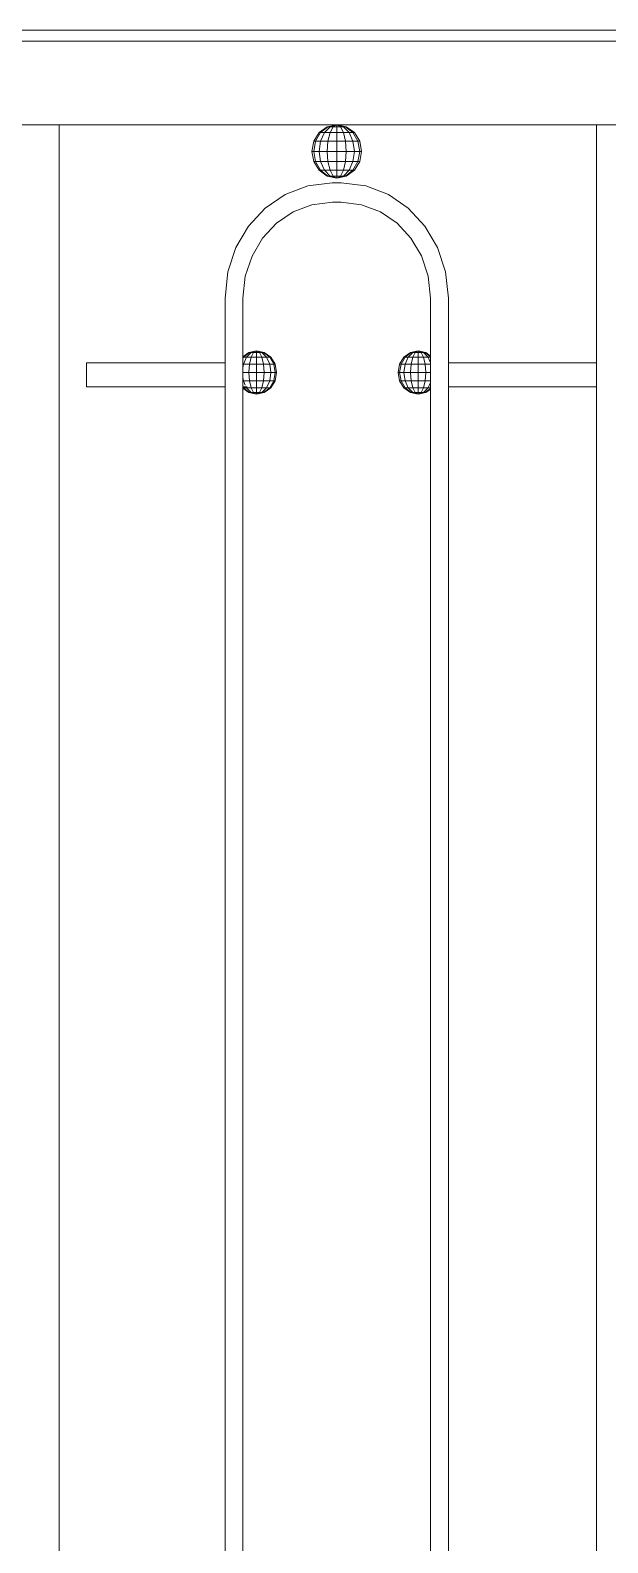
# Model space of a CAD drawing. Header units: millimetres. Extents: x 1832547 to 2001569, y -558009 to -417808.
# Drawn here: x 1952259 to 1952503, y -523340 to -522700 of the extents above; entities that cross this region are included whole.
import ezdxf

# ---------------------------------------------------------------- set-up
doc = ezdxf.new("R2010")
doc.units = ezdxf.units.MM
doc.header["$MEASUREMENT"] = 0
doc.layers.add('CA_manh 08', color=8, linetype='CONTINUOUS', lineweight=9)

msp = doc.modelspace()

# ---------------------------------------------------------------- linework, layer by layer
at = {"layer": 'CA_manh 08'}
for p, q in [((1954544.86, -522700.23), (1949274.75, -522700.23)), ((1949274.75, -522704.81), (1954544.86, -522704.81)), ((1950849.1, -522740.23), (1953667.69, -522740.23)), ((1952271.14, -522740.23), (1952271.14, -523473.59)), ((1952388.67, -522740.23), (1952271.14, -522740.23)), ((1952381.24, -522743.53), (1952384.65, -522741.09)), ((1952381.8, -522743.53), (1952384.95, -522741.09)), ((1952383.41, -522743.53), (1952385.83, -522741.09)), ((1952384.65, -522741.09), (1952388.67, -522740.23)), ((1952384.95, -522741.09), (1952384.65, -522741.09)), ((1952384.95, -522741.09), (1952388.67, -522740.23)), ((1952385.83, -522741.09), (1952384.95, -522741.09)), ((1952385.83, -522741.09), (1952388.67, -522740.23)), ((1952387.13, -522741.09), (1952385.83, -522741.09)), ((1952385.83, -522743.53), (1952387.13, -522741.09)), ((1952387.13, -522741.09), (1952388.67, -522740.23)), ((1952388.67, -522741.09), (1952387.13, -522741.09)), ((1952388.67, -522740.23), (1952388.67, -522741.09)), ((1952390.21, -522741.09), (1952388.67, -522740.23)), ((1952391.52, -522741.09), (1952388.67, -522740.23)), ((1952392.39, -522741.09), (1952388.67, -522740.23)), ((1952392.7, -522741.09), (1952388.67, -522740.23)), ((1952498.69, -522740.23), (1952388.67, -522740.23)), ((1952388.67, -522741.09), (1952390.21, -522741.09)), ((1952388.67, -522741.09), (1952388.67, -522743.53)), ((1952390.21, -522741.09), (1952391.52, -522741.09)), ((1952391.52, -522743.53), (1952390.21, -522741.09)), ((1952391.52, -522741.09), (1952392.39, -522741.09)), ((1952393.93, -522743.53), (1952391.52, -522741.09)), ((1952392.39, -522741.09), (1952392.7, -522741.09)), ((1952395.54, -522743.53), (1952392.39, -522741.09)), ((1952396.11, -522743.53), (1952392.7, -522741.09)), ((1952508.14, -522740.23), (1952498.69, -522740.23)), ((1952498.69, -522841), (1952498.69, -522740.23)), ((1952378.16, -522751.52), (1952378.96, -522747.2)), ((1952378.96, -522747.2), (1952381.24, -522743.53)), ((1952379.7, -522747.2), (1952378.96, -522747.2)), ((1952378.96, -522751.52), (1952379.7, -522747.2)), ((1952379.7, -522747.2), (1952381.8, -522743.53)), ((1952381.8, -522747.2), (1952379.7, -522747.2)), ((1952381.8, -522743.53), (1952381.24, -522743.53)), ((1952381.24, -522751.52), (1952381.8, -522747.2)), ((1952383.41, -522743.53), (1952381.8, -522743.53)), ((1952381.8, -522747.2), (1952383.41, -522743.53)), ((1952384.95, -522747.2), (1952381.8, -522747.2)), ((1952385.83, -522743.53), (1952383.41, -522743.53)), ((1952384.65, -522751.52), (1952384.95, -522747.2)), ((1952384.95, -522747.2), (1952385.83, -522743.53)), ((1952388.67, -522747.2), (1952384.95, -522747.2)), ((1952388.67, -522743.53), (1952385.83, -522743.53)), ((1952391.52, -522743.53), (1952388.67, -522743.53)), ((1952388.67, -522743.53), (1952388.67, -522747.2)), ((1952392.39, -522747.2), (1952388.67, -522747.2)), ((1952388.67, -522747.2), (1952388.67, -522751.52)), ((1952393.93, -522743.53), (1952391.52, -522743.53)), ((1952392.39, -522747.2), (1952391.52, -522743.53)), ((1952395.54, -522747.2), (1952392.39, -522747.2)), ((1952392.7, -522751.52), (1952392.39, -522747.2)), ((1952395.54, -522743.53), (1952393.93, -522743.53)), ((1952395.54, -522747.2), (1952393.93, -522743.53)), ((1952396.11, -522743.53), (1952395.54, -522743.53)), ((1952397.65, -522747.2), (1952395.54, -522743.53)), ((1952397.65, -522747.2), (1952395.54, -522747.2)), ((1952396.11, -522751.52), (1952395.54, -522747.2)), ((1952398.39, -522747.2), (1952396.11, -522743.53)), ((1952398.39, -522747.2), (1952397.65, -522747.2)), ((1952398.39, -522751.52), (1952397.65, -522747.2)), ((1952399.19, -522751.52), (1952398.39, -522747.2)), ((1952378.96, -522751.52), (1952378.16, -522751.52)), ((1952378.96, -522755.84), (1952378.16, -522751.52)), ((1952381.24, -522751.52), (1952378.96, -522751.52)), ((1952379.7, -522755.84), (1952378.96, -522751.52)), ((1952384.65, -522751.52), (1952381.24, -522751.52)), ((1952381.8, -522755.84), (1952381.24, -522751.52)), ((1952388.67, -522751.52), (1952384.65, -522751.52)), ((1952384.95, -522755.84), (1952384.65, -522751.52)), ((1952392.7, -522751.52), (1952388.67, -522751.52)), ((1952388.67, -522751.52), (1952388.67, -522755.84)), ((1952392.39, -522755.84), (1952392.7, -522751.52)), ((1952396.11, -522751.52), (1952392.7, -522751.52)), ((1952395.54, -522755.84), (1952396.11, -522751.52)), ((1952398.39, -522751.52), (1952396.11, -522751.52)), ((1952397.65, -522755.84), (1952398.39, -522751.52)), ((1952399.19, -522751.52), (1952398.39, -522751.52)), ((1952398.39, -522755.84), (1952399.19, -522751.52)), ((1952379.7, -522755.84), (1952378.96, -522755.84)), ((1952381.24, -522759.51), (1952378.96, -522755.84)), ((1952381.8, -522755.84), (1952379.7, -522755.84)), ((1952381.8, -522759.51), (1952379.7, -522755.84)), ((1952381.8, -522759.51), (1952381.24, -522759.51)), ((1952384.65, -522761.96), (1952381.24, -522759.51)), ((1952384.95, -522755.84), (1952381.8, -522755.84)), ((1952383.41, -522759.51), (1952381.8, -522755.84)), ((1952383.41, -522759.51), (1952381.8, -522759.51)), ((1952384.95, -522761.96), (1952381.8, -522759.51)), ((1952385.83, -522759.51), (1952383.41, -522759.51)), ((1952385.83, -522761.96), (1952383.41, -522759.51)), ((1952388.67, -522755.84), (1952384.95, -522755.84)), ((1952385.83, -522759.51), (1952384.95, -522755.84)), ((1952388.67, -522759.51), (1952385.83, -522759.51)), ((1952387.13, -522761.96), (1952385.83, -522759.51)), ((1952392.39, -522755.84), (1952388.67, -522755.84)), ((1952388.67, -522755.84), (1952388.67, -522759.51)), ((1952391.52, -522759.51), (1952388.67, -522759.51)), ((1952388.67, -522759.51), (1952388.67, -522761.96)), ((1952390.21, -522761.96), (1952391.52, -522759.51)), ((1952391.52, -522759.51), (1952392.39, -522755.84)), ((1952393.93, -522759.51), (1952391.52, -522759.51)), ((1952391.52, -522761.96), (1952393.93, -522759.51)), ((1952395.54, -522755.84), (1952392.39, -522755.84)), ((1952392.39, -522761.96), (1952395.54, -522759.51)), ((1952392.7, -522761.96), (1952396.11, -522759.51)), ((1952393.93, -522759.51), (1952395.54, -522755.84)), ((1952395.54, -522759.51), (1952393.93, -522759.51)), ((1952397.65, -522755.84), (1952395.54, -522755.84)), ((1952395.54, -522759.51), (1952397.65, -522755.84)), ((1952396.11, -522759.51), (1952395.54, -522759.51)), ((1952396.11, -522759.51), (1952398.39, -522755.84)), ((1952398.39, -522755.84), (1952397.65, -522755.84)), ((1952376.38, -522766.14), (1952366.83, -522769.81)), ((1952386.78, -522764.85), (1952376.38, -522766.14)), ((1952384.95, -522761.96), (1952384.65, -522761.96)), ((1952388.67, -522762.82), (1952384.65, -522761.96)), ((1952385.83, -522761.96), (1952384.95, -522761.96)), ((1952388.67, -522762.82), (1952384.95, -522761.96)), ((1952387.13, -522761.96), (1952385.83, -522761.96)), ((1952388.67, -522762.82), (1952385.83, -522761.96)), ((1952390.57, -522764.85), (1952386.78, -522764.85)), ((1952388.67, -522761.96), (1952387.13, -522761.96)), ((1952388.67, -522762.82), (1952387.13, -522761.96)), ((1952390.21, -522761.96), (1952388.67, -522761.96)), ((1952388.67, -522761.96), (1952388.67, -522762.82)), ((1952388.67, -522762.82), (1952392.7, -522761.96)), ((1952388.67, -522762.82), (1952392.39, -522761.96)), ((1952388.67, -522762.82), (1952391.52, -522761.96)), ((1952388.67, -522762.82), (1952390.21, -522761.96)), ((1952391.52, -522761.96), (1952390.21, -522761.96)), ((1952400.97, -522766.14), (1952390.57, -522764.85)), ((1952392.39, -522761.96), (1952391.52, -522761.96)), ((1952392.39, -522761.96), (1952392.7, -522761.96)), ((1952410.52, -522769.81), (1952400.97, -522766.14)), ((1952366.83, -522769.81), (1952358.4, -522775.57)), ((1952378.14, -522774.06), (1952386.82, -522772.98)), ((1952386.82, -522772.98), (1952390.54, -522772.98)), ((1952390.54, -522772.98), (1952399.21, -522774.06)), ((1952418.95, -522775.57), (1952410.52, -522769.81)), ((1952358.4, -522775.57), (1952351.36, -522783.13)), ((1952363.14, -522781.92), (1952370.17, -522777.12)), ((1952370.17, -522777.12), (1952378.14, -522774.06)), ((1952399.21, -522774.06), (1952407.18, -522777.12)), ((1952407.18, -522777.12), (1952414.21, -522781.92)), ((1952425.99, -522783.13), (1952418.95, -522775.57)), ((1952351.36, -522783.13), (1952346, -522792.18)), ((1952357.27, -522788.23), (1952363.14, -522781.92)), ((1952414.21, -522781.92), (1952420.08, -522788.22)), ((1952431.35, -522792.18), (1952425.99, -522783.13)), ((1952346, -522792.18), (1952342.58, -522802.45)), ((1952352.8, -522795.78), (1952357.27, -522788.23)), ((1952420.08, -522788.22), (1952424.55, -522795.77)), ((1952434.77, -522802.45), (1952431.35, -522792.18)), ((1952349.95, -522804.34), (1952352.8, -522795.78)), ((1952424.55, -522795.77), (1952427.4, -522804.33)), ((1952342.58, -522802.45), (1952341.38, -522813.62)), ((1952348.95, -522813.65), (1952349.95, -522804.34)), ((1952427.4, -522804.33), (1952428.4, -522813.65)), ((1952435.97, -522813.62), (1952434.77, -522802.45)), ((1952341.38, -522841), (1952341.38, -522813.62)), ((1952348.95, -522813.65), (1952348.95, -522838.46)), ((1952428.4, -522838.1), (1952428.4, -522813.65)), ((1952435.97, -522813.62), (1952435.97, -522841)), ((1952348.95, -522838.46), (1952351.45, -522836.67)), ((1952349.14, -522838.65), (1952351.69, -522836.67)), ((1952350.45, -522838.65), (1952352.4, -522836.67)), ((1952351.45, -522836.67), (1952354.7, -522835.97)), ((1952351.69, -522836.67), (1952351.45, -522836.67)), ((1952351.69, -522836.67), (1952354.7, -522835.97)), ((1952352.4, -522836.67), (1952351.69, -522836.67)), ((1952352.4, -522836.67), (1952354.7, -522835.97)), ((1952353.46, -522836.67), (1952352.4, -522836.67)), ((1952352.4, -522838.65), (1952353.46, -522836.67)), ((1952353.46, -522836.67), (1952354.7, -522835.97)), ((1952354.7, -522836.67), (1952353.46, -522836.67)), ((1952354.7, -522835.97), (1952354.7, -522836.67)), ((1952355.95, -522836.67), (1952354.7, -522835.97)), ((1952357.96, -522836.67), (1952354.7, -522835.97)), ((1952357.71, -522836.67), (1952354.7, -522835.97)), ((1952357.01, -522836.67), (1952354.7, -522835.97)), ((1952354.7, -522836.67), (1952355.95, -522836.67)), ((1952354.7, -522836.67), (1952354.7, -522838.65)), ((1952357.01, -522836.67), (1952355.95, -522836.67)), ((1952357.01, -522838.65), (1952355.95, -522836.67)), ((1952357.71, -522836.67), (1952357.01, -522836.67)), ((1952358.96, -522838.65), (1952357.01, -522836.67)), ((1952357.96, -522836.67), (1952357.71, -522836.67)), ((1952360.27, -522838.65), (1952357.71, -522836.67)), ((1952360.72, -522838.65), (1952357.96, -522836.67)), ((1952417.13, -522838.65), (1952419.89, -522836.67)), ((1952417.59, -522838.65), (1952420.14, -522836.67)), ((1952418.89, -522838.65), (1952420.85, -522836.67)), ((1952419.89, -522836.67), (1952423.15, -522835.97)), ((1952420.14, -522836.67), (1952419.89, -522836.67)), ((1952420.14, -522836.67), (1952423.15, -522835.97)), ((1952420.85, -522836.67), (1952420.14, -522836.67)), ((1952420.85, -522836.67), (1952423.15, -522835.97)), ((1952421.9, -522836.67), (1952420.85, -522836.67)), ((1952420.85, -522838.65), (1952421.9, -522836.67)), ((1952421.9, -522836.67), (1952423.15, -522835.97)), ((1952423.15, -522836.67), (1952421.9, -522836.67)), ((1952423.15, -522835.97), (1952423.15, -522836.67)), ((1952424.4, -522836.67), (1952423.15, -522835.97)), ((1952426.41, -522836.67), (1952423.15, -522835.97)), ((1952426.16, -522836.67), (1952423.15, -522835.97)), ((1952425.45, -522836.67), (1952423.15, -522835.97)), ((1952423.15, -522836.67), (1952424.4, -522836.67)), ((1952423.15, -522836.67), (1952423.15, -522838.65)), ((1952425.45, -522836.67), (1952424.4, -522836.67)), ((1952425.45, -522838.65), (1952424.4, -522836.67)), ((1952426.16, -522836.67), (1952425.45, -522836.67)), ((1952427.41, -522838.65), (1952425.45, -522836.67)), ((1952426.41, -522836.67), (1952426.16, -522836.67)), ((1952428.4, -522838.41), (1952426.16, -522836.67)), ((1952428.4, -522838.1), (1952426.41, -522836.67)), ((1952341.38, -522841), (1952282.77, -522841)), ((1952282.77, -522841), (1952282.77, -522851.16)), ((1952341.38, -522841), (1952341.38, -522851.16)), ((1952348.95, -522838.65), (1952348.95, -522838.46)), ((1952349.14, -522838.65), (1952348.95, -522838.65)), ((1952348.95, -522838.99), (1952349.14, -522838.65)), ((1952348.95, -522838.99), (1952348.95, -522838.65)), ((1952348.95, -522841), (1952348.95, -522838.99)), ((1952349.07, -522841), (1952348.95, -522841)), ((1952348.95, -522841.62), (1952348.95, -522841)), ((1952349.14, -522841.62), (1952348.95, -522841.62)), ((1952348.95, -522843.09), (1952349.14, -522841.62)), ((1952348.95, -522843.09), (1952348.95, -522841.62)), ((1952348.95, -522845.12), (1952348.95, -522843.09)), ((1952350.45, -522838.65), (1952349.14, -522838.65)), ((1952349.14, -522841.62), (1952350.45, -522838.65)), ((1952351.69, -522841.62), (1952349.14, -522841.62)), ((1952352.4, -522838.65), (1952350.45, -522838.65)), ((1952351.45, -522845.12), (1952351.69, -522841.62)), ((1952351.69, -522841.62), (1952352.4, -522838.65)), ((1952354.7, -522841.62), (1952351.69, -522841.62)), ((1952354.7, -522838.65), (1952352.4, -522838.65)), ((1952357.01, -522838.65), (1952354.7, -522838.65)), ((1952354.7, -522838.65), (1952354.7, -522841.62)), ((1952357.71, -522841.62), (1952354.7, -522841.62)), ((1952354.7, -522841.62), (1952354.7, -522845.12)), ((1952358.96, -522838.65), (1952357.01, -522838.65)), ((1952357.71, -522841.62), (1952357.01, -522838.65)), ((1952360.27, -522841.62), (1952357.71, -522841.62)), ((1952357.96, -522845.12), (1952357.71, -522841.62)), ((1952360.27, -522838.65), (1952358.96, -522838.65)), ((1952360.27, -522841.62), (1952358.96, -522838.65)), ((1952360.27, -522838.65), (1952360.72, -522838.65)), ((1952361.97, -522841.62), (1952360.27, -522838.65)), ((1952361.97, -522841.62), (1952360.27, -522841.62)), ((1952360.72, -522845.12), (1952360.27, -522841.62)), ((1952362.57, -522841.62), (1952360.72, -522838.65)), ((1952362.57, -522841.62), (1952361.97, -522841.62)), ((1952362.57, -522845.12), (1952361.97, -522841.62)), ((1952363.22, -522845.12), (1952362.57, -522841.62)), ((1952414.64, -522845.12), (1952415.28, -522841.62)), ((1952415.28, -522841.62), (1952417.13, -522838.65)), ((1952415.88, -522841.62), (1952415.28, -522841.62)), ((1952415.28, -522845.12), (1952415.88, -522841.62)), ((1952415.88, -522841.62), (1952417.59, -522838.65)), ((1952417.59, -522841.62), (1952415.88, -522841.62)), ((1952417.59, -522838.65), (1952417.13, -522838.65)), ((1952417.13, -522845.12), (1952417.59, -522841.62)), ((1952418.89, -522838.65), (1952417.59, -522838.65)), ((1952417.59, -522841.62), (1952418.89, -522838.65)), ((1952420.14, -522841.62), (1952417.59, -522841.62)), ((1952420.85, -522838.65), (1952418.89, -522838.65)), ((1952419.89, -522845.12), (1952420.14, -522841.62)), ((1952420.14, -522841.62), (1952420.85, -522838.65)), ((1952423.15, -522841.62), (1952420.14, -522841.62)), ((1952423.15, -522838.65), (1952420.85, -522838.65)), ((1952425.45, -522838.65), (1952423.15, -522838.65)), ((1952423.15, -522838.65), (1952423.15, -522841.62)), ((1952426.16, -522841.62), (1952423.15, -522841.62)), ((1952423.15, -522841.62), (1952423.15, -522845.12)), ((1952427.41, -522838.65), (1952425.45, -522838.65)), ((1952426.16, -522841.62), (1952425.45, -522838.65)), ((1952428.4, -522841.62), (1952426.16, -522841.62)), ((1952426.41, -522845.12), (1952426.16, -522841.62)), ((1952428.4, -522838.65), (1952427.41, -522838.65)), ((1952428.4, -522840.92), (1952427.41, -522838.65)), ((1952428.4, -522838.41), (1952428.4, -522838.1)), ((1952428.4, -522838.41), (1952428.4, -522838.65)), ((1952428.4, -522838.65), (1952428.4, -522840.92)), ((1952428.4, -522840.92), (1952428.4, -522841.62)), ((1952428.4, -522841.62), (1952428.4, -522845.12)), ((1952498.69, -522841), (1952435.97, -522841)), ((1952435.97, -522841), (1952435.97, -522851.16)), ((1952498.69, -522841), (1952498.69, -522851.16)), ((1952351.45, -522845.12), (1952348.95, -522845.12)), ((1952348.95, -522847.14), (1952348.95, -522845.12)), ((1952349.14, -522848.61), (1952348.95, -522847.14)), ((1952348.95, -522848.61), (1952348.95, -522847.14)), ((1952349.14, -522848.61), (1952348.95, -522848.61)), ((1952348.95, -522851.16), (1952348.95, -522848.61)), ((1952351.69, -522848.61), (1952349.14, -522848.61)), ((1952349.94, -522850.42), (1952349.14, -522848.61)), ((1952354.7, -522845.12), (1952351.45, -522845.12)), ((1952351.69, -522848.61), (1952351.45, -522845.12)), ((1952354.7, -522848.61), (1952351.69, -522848.61)), ((1952352.4, -522851.58), (1952351.69, -522848.61)), ((1952357.96, -522845.12), (1952354.7, -522845.12)), ((1952354.7, -522845.12), (1952354.7, -522848.61)), ((1952357.71, -522848.61), (1952354.7, -522848.61)), ((1952354.7, -522848.61), (1952354.7, -522851.58)), ((1952357.01, -522851.58), (1952357.71, -522848.61)), ((1952357.71, -522848.61), (1952357.96, -522845.12)), ((1952360.27, -522848.61), (1952357.71, -522848.61)), ((1952360.72, -522845.12), (1952357.96, -522845.12)), ((1952358.96, -522851.58), (1952360.27, -522848.61)), ((1952360.27, -522848.61), (1952360.72, -522845.12)), ((1952361.97, -522848.61), (1952360.27, -522848.61)), ((1952360.27, -522851.58), (1952361.97, -522848.61)), ((1952362.57, -522845.12), (1952360.72, -522845.12)), ((1952360.72, -522851.58), (1952362.57, -522848.61)), ((1952361.97, -522848.61), (1952362.57, -522845.12)), ((1952362.57, -522848.61), (1952361.97, -522848.61)), ((1952363.22, -522845.12), (1952362.57, -522845.12)), ((1952362.57, -522848.61), (1952363.22, -522845.12)), ((1952415.28, -522845.12), (1952414.64, -522845.12)), ((1952415.28, -522848.61), (1952414.64, -522845.12)), ((1952417.13, -522845.12), (1952415.28, -522845.12)), ((1952415.88, -522848.61), (1952415.28, -522845.12)), ((1952415.88, -522848.61), (1952415.28, -522848.61)), ((1952417.13, -522851.58), (1952415.28, -522848.61)), ((1952417.59, -522848.61), (1952415.88, -522848.61)), ((1952417.59, -522851.58), (1952415.88, -522848.61)), ((1952419.89, -522845.12), (1952417.13, -522845.12)), ((1952417.59, -522848.61), (1952417.13, -522845.12)), ((1952420.14, -522848.61), (1952417.59, -522848.61)), ((1952418.89, -522851.58), (1952417.59, -522848.61)), ((1952423.15, -522845.12), (1952419.89, -522845.12)), ((1952420.14, -522848.61), (1952419.89, -522845.12)), ((1952423.15, -522848.61), (1952420.14, -522848.61)), ((1952420.85, -522851.58), (1952420.14, -522848.61)), ((1952426.41, -522845.12), (1952423.15, -522845.12)), ((1952423.15, -522845.12), (1952423.15, -522848.61)), ((1952426.16, -522848.61), (1952423.15, -522848.61)), ((1952423.15, -522848.61), (1952423.15, -522851.58)), ((1952425.45, -522851.58), (1952426.16, -522848.61)), ((1952426.16, -522848.61), (1952426.41, -522845.12)), ((1952428.4, -522848.61), (1952426.16, -522848.61)), ((1952428.4, -522845.12), (1952426.41, -522845.12)), ((1952427.41, -522851.58), (1952428.4, -522849.32)), ((1952428.4, -522845.12), (1952428.4, -522848.61)), ((1952428.4, -522848.61), (1952428.4, -522849.32)), ((1952428.4, -522849.32), (1952428.4, -522851.58)), ((1952282.77, -522851.16), (1952341.38, -522851.16)), ((1952341.38, -523363.43), (1952341.38, -522851.16)), ((1952348.95, -522851.16), (1952350.26, -522851.16)), ((1952348.95, -522851.25), (1952348.95, -522851.16)), ((1952349.14, -522851.58), (1952348.95, -522851.25)), ((1952348.95, -522851.58), (1952348.95, -522851.25)), ((1952349.14, -522851.58), (1952348.95, -522851.58)), ((1952348.95, -522851.77), (1952348.95, -522851.58)), ((1952348.95, -522851.77), (1952348.95, -523361.66)), ((1952351.45, -522853.56), (1952348.95, -522851.77)), ((1952350.45, -522851.58), (1952349.14, -522851.58)), ((1952351.69, -522853.56), (1952349.14, -522851.58)), ((1952350.45, -522851.58), (1952350.26, -522851.16)), ((1952350.26, -522851.16), (1952350.75, -522851.16)), ((1952352.4, -522851.58), (1952350.45, -522851.58)), ((1952352.4, -522853.56), (1952350.45, -522851.58)), ((1952351.69, -522853.56), (1952351.45, -522853.56)), ((1952354.7, -522854.26), (1952351.45, -522853.56)), ((1952352.4, -522853.56), (1952351.69, -522853.56)), ((1952354.7, -522854.26), (1952351.69, -522853.56)), ((1952354.7, -522851.58), (1952352.4, -522851.58)), ((1952353.46, -522853.56), (1952352.4, -522851.58)), ((1952353.46, -522853.56), (1952352.4, -522853.56)), ((1952354.7, -522854.26), (1952352.4, -522853.56)), ((1952354.7, -522853.56), (1952353.46, -522853.56)), ((1952354.7, -522854.26), (1952353.46, -522853.56)), ((1952357.01, -522851.58), (1952354.7, -522851.58)), ((1952354.7, -522851.58), (1952354.7, -522853.56)), ((1952355.95, -522853.56), (1952354.7, -522853.56)), ((1952354.7, -522853.56), (1952354.7, -522854.26)), ((1952354.7, -522854.26), (1952357.96, -522853.56)), ((1952354.7, -522854.26), (1952357.71, -522853.56)), ((1952354.7, -522854.26), (1952357.01, -522853.56)), ((1952354.7, -522854.26), (1952355.95, -522853.56)), ((1952355.95, -522853.56), (1952357.01, -522851.58)), ((1952357.01, -522853.56), (1952355.95, -522853.56)), ((1952358.96, -522851.58), (1952357.01, -522851.58)), ((1952357.01, -522853.56), (1952358.96, -522851.58)), ((1952357.71, -522853.56), (1952357.01, -522853.56)), ((1952357.71, -522853.56), (1952360.27, -522851.58)), ((1952357.71, -522853.56), (1952357.96, -522853.56)), ((1952357.96, -522853.56), (1952360.72, -522851.58)), ((1952360.27, -522851.58), (1952358.96, -522851.58)), ((1952360.72, -522851.58), (1952360.27, -522851.58)), ((1952417.59, -522851.58), (1952417.13, -522851.58)), ((1952419.89, -522853.56), (1952417.13, -522851.58)), ((1952418.89, -522851.58), (1952417.59, -522851.58)), ((1952420.14, -522853.56), (1952417.59, -522851.58)), ((1952420.85, -522851.58), (1952418.89, -522851.58)), ((1952420.85, -522853.56), (1952418.89, -522851.58)), ((1952420.14, -522853.56), (1952419.89, -522853.56)), ((1952423.15, -522854.26), (1952419.89, -522853.56)), ((1952420.85, -522853.56), (1952420.14, -522853.56)), ((1952423.15, -522854.26), (1952420.14, -522853.56)), ((1952423.15, -522851.58), (1952420.85, -522851.58)), ((1952421.9, -522853.56), (1952420.85, -522851.58)), ((1952421.9, -522853.56), (1952420.85, -522853.56)), ((1952423.15, -522854.26), (1952420.85, -522853.56)), ((1952423.15, -522853.56), (1952421.9, -522853.56)), ((1952423.15, -522854.26), (1952421.9, -522853.56)), ((1952425.45, -522851.58), (1952423.15, -522851.58)), ((1952423.15, -522851.58), (1952423.15, -522853.56)), ((1952424.4, -522853.56), (1952423.15, -522853.56)), ((1952423.15, -522853.56), (1952423.15, -522854.26)), ((1952423.15, -522854.26), (1952426.41, -522853.56)), ((1952423.15, -522854.26), (1952426.16, -522853.56)), ((1952423.15, -522854.26), (1952425.45, -522853.56)), ((1952423.15, -522854.26), (1952424.4, -522853.56)), ((1952424.4, -522853.56), (1952425.45, -522851.58)), ((1952425.45, -522853.56), (1952424.4, -522853.56)), ((1952427.41, -522851.58), (1952425.45, -522851.58)), ((1952425.45, -522853.56), (1952427.41, -522851.58)), ((1952426.16, -522853.56), (1952425.45, -522853.56)), ((1952426.16, -522853.56), (1952428.4, -522851.82)), ((1952426.16, -522853.56), (1952426.41, -522853.56)), ((1952426.41, -522853.56), (1952428.4, -522852.13)), ((1952428.4, -522851.58), (1952427.41, -522851.58)), ((1952428.4, -522851.58), (1952428.4, -522851.82)), ((1952428.4, -522852.13), (1952428.4, -522851.82)), ((1952428.4, -522852.13), (1952428.4, -523368.32)), ((1952435.97, -522851.16), (1952498.69, -522851.16)), ((1952435.97, -522851.16), (1952435.97, -523363.43)), ((1952498.69, -523363.43), (1952498.69, -522851.16))]:
    msp.add_line(p, q, dxfattribs=at)

doc.saveas('drawing.dxf')
